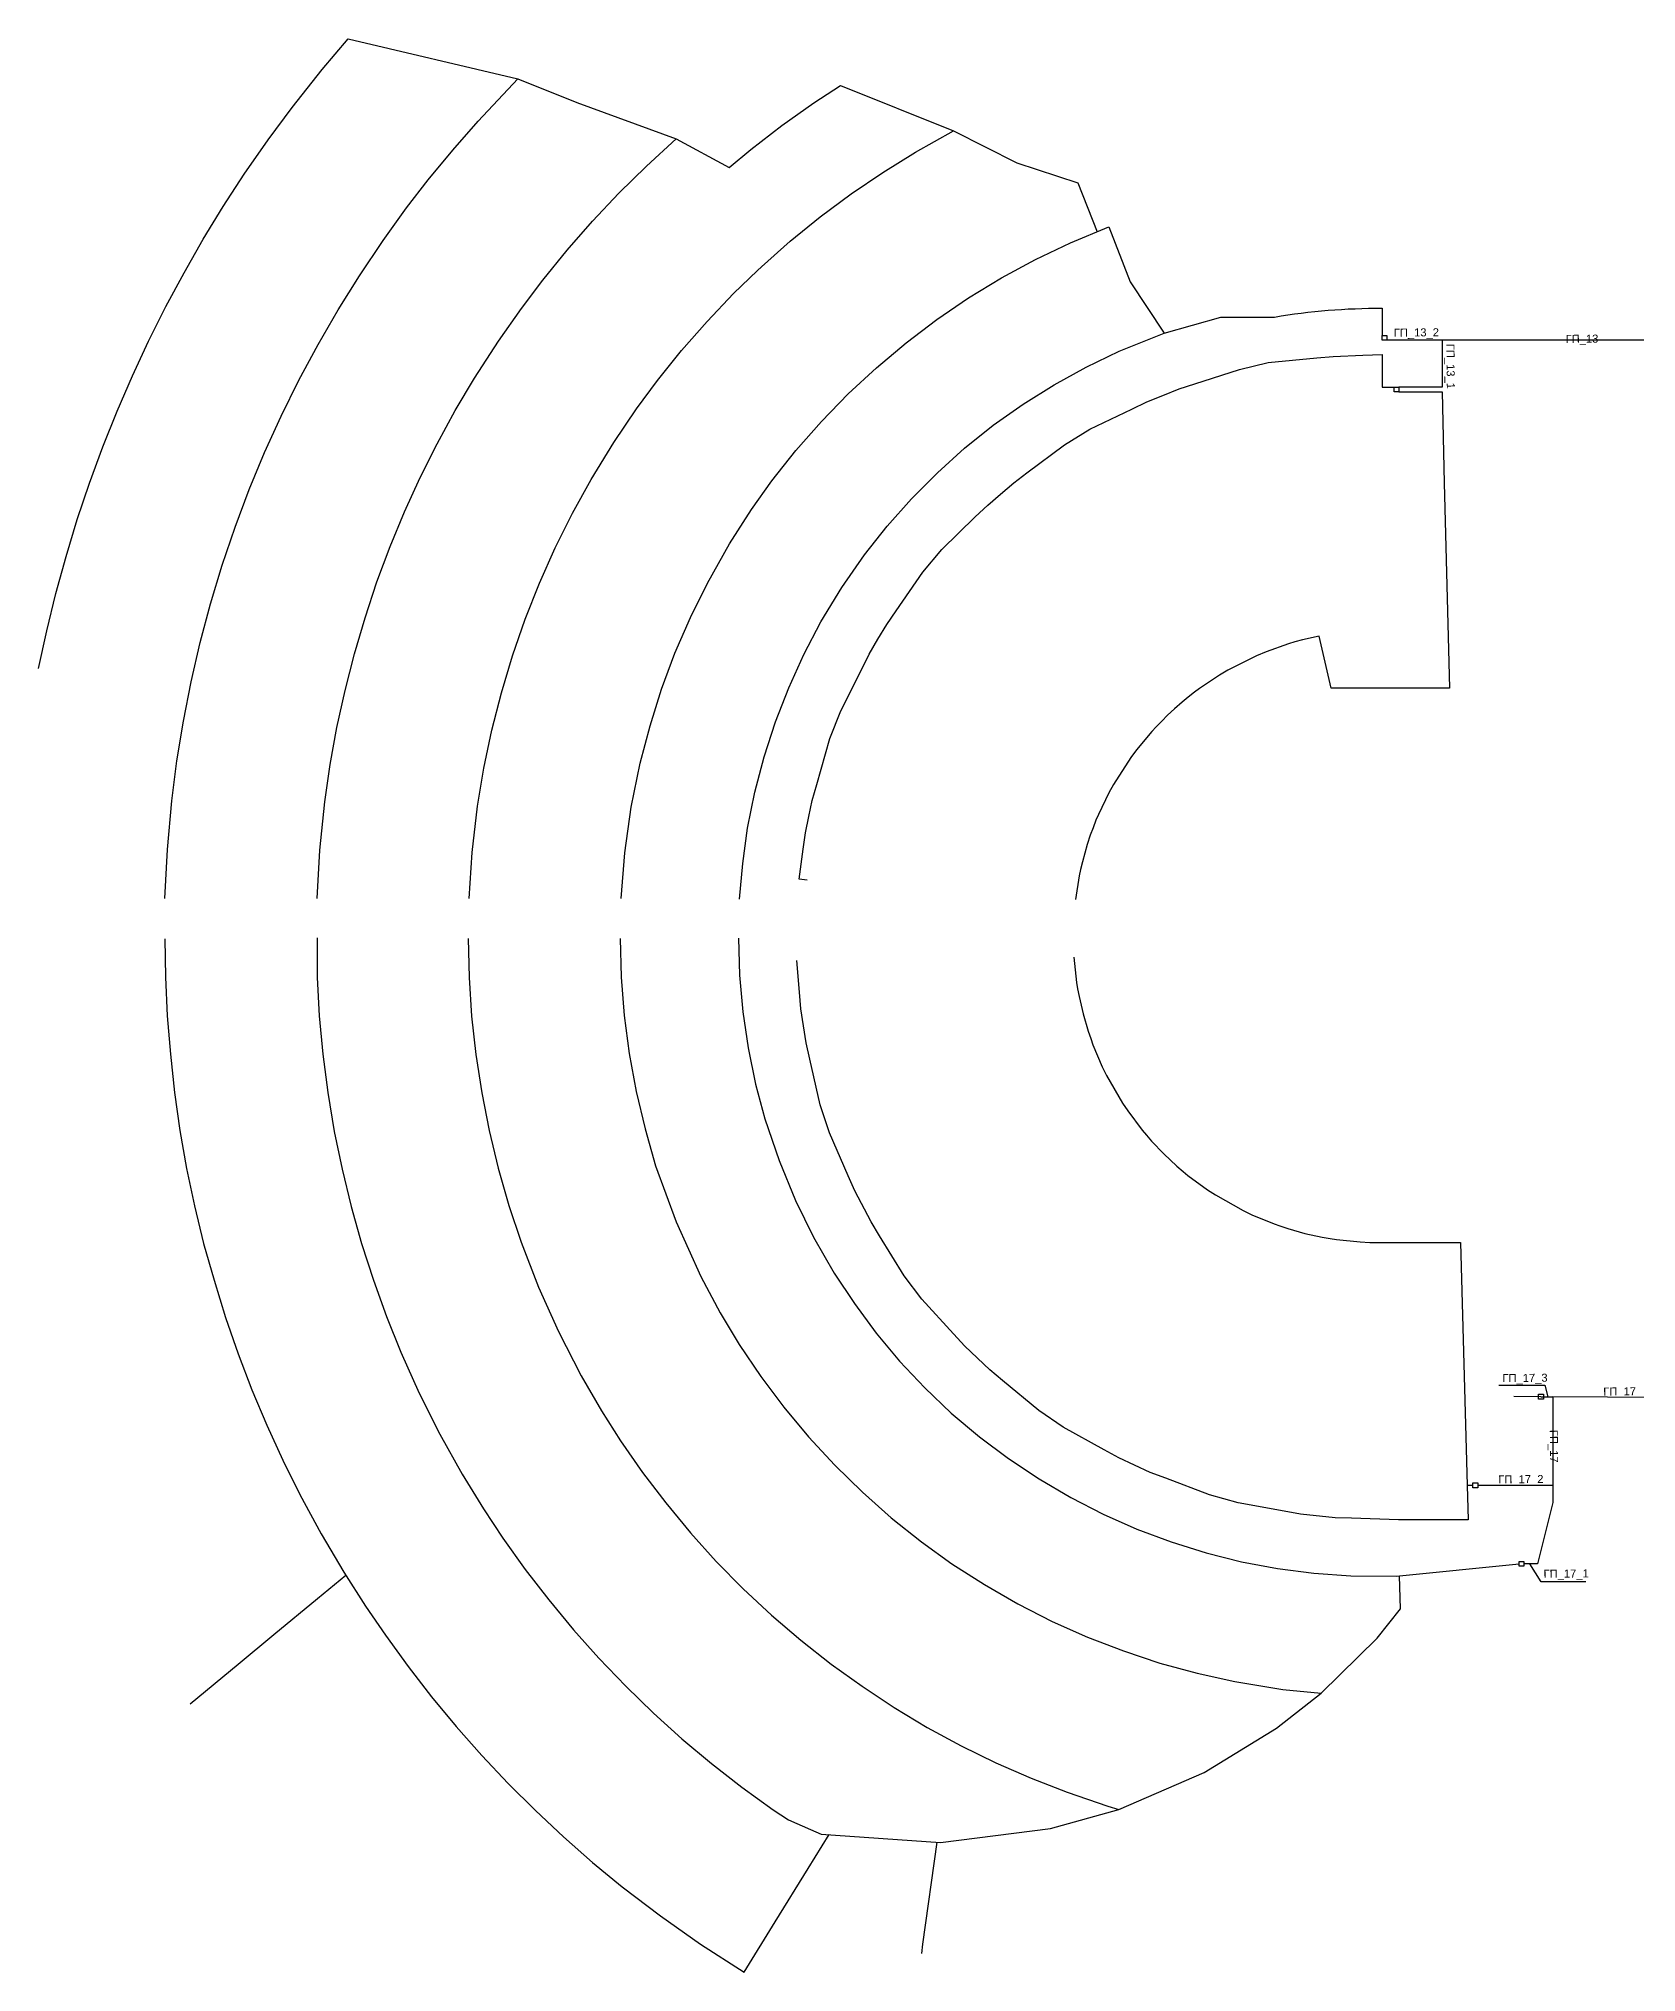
# Model space of a CAD drawing. Header units: millimetres. Extents: x 2242211 to 2245447, y 377621 to 383867.
# Drawn here: x 2242873 to 2243872, y 377621 to 378829 of the extents above; entities that cross this region are included whole.
import ezdxf

# ---------------------------------------------------------------- set-up
doc = ezdxf.new("R2010")
doc.units = ezdxf.units.MM
for name, color, linetype, lineweight in [('газ_высокий_отвод', 54, 'Continuous', 25), ('газопровод_низкий_отвод', 50, 'Continuous', 25), ('ГРПШ_0_6', 2, 'Continuous', 25), ('подписи_газ', 42, 'Continuous', 25)]:
    doc.layers.add(name, color=color, linetype=linetype, lineweight=lineweight)
doc.styles.get("Standard").update_dxf_attribs({"font": 'arial.ttf'})

msp = doc.modelspace()

# ---------------------------------------------------------------- linework, layer by layer
at = {"layer": 'газ_высокий_отвод'}
for points in [[(2243750.2, 378640.9), (2243715.7, 378640.9)], [(2243750.2, 378640.9), (2243750.2, 378611.6), (2243723.2, 378611.6)], [(2243918.3, 378640.9), (2243750.2, 378640.9)], [(2243921.9, 377980), (2243819.5, 377980.6), (2243819.5, 377914.4), (2243809.8, 377876.1)], [(2243812, 377980.6), (2243819.5, 377980.6)], [(2243819.5, 377925.2), (2243772.5, 377925.2)], [(2243809.8, 377876.1), (2243801.4, 377876.1)]]:
    msp.add_lwpolyline(points, dxfattribs=at)
at = {"layer": 'газопровод_низкий_отвод'}
for points in [[(2242873.1, 378435.7), (2242878.2, 378459.2), (2242883.9, 378482.6), (2242890.2, 378505.8), (2242897.2, 378528.8), (2242904.9, 378551.6), (2242913.2, 378574.2), (2242922.1, 378596.5), (2242931.7, 378618.6), (2242941.8, 378640.4), (2242952.6, 378661.9), (2242964, 378683.1), (2242976, 378704), (2242988.5, 378724.5), (2243001.6, 378744.6), (2243016.5, 378766.1), (2243031.5, 378786.3), (2243050.2, 378810), (2243066.5, 378829.3), (2243172.5, 378804.2)], [(2242952, 378291.9), (2242953.6, 378322.5), (2242956.3, 378353.1), (2242959.5, 378378), (2242963.6, 378402.8), (2242968.4, 378427.4), (2242974.1, 378451.9), (2242980.5, 378476.1), (2242987.8, 378500.2), (2242995.9, 378524), (2243004.7, 378547.5), (2243014.3, 378570.7), (2243024.7, 378593.5), (2243035.8, 378616), (2243047.7, 378638.2), (2243060.3, 378659.9), (2243073.6, 378681.2), (2243088.4, 378703.2), (2243103.1, 378723.6), (2243116.6, 378741.1), (2243131.9, 378759.7), (2243147.8, 378777.8), (2243172.5, 378804.2), (2243209.5, 378789.5), (2243271.5, 378766.7)], [(2243047.1, 378291.9), (2243048.8, 378322.2), (2243051.9, 378352.3), (2243055.3, 378375.7), (2243059.5, 378398.9), (2243064.6, 378421.9), (2243070.4, 378444.8), (2243077.1, 378467.4), (2243084.5, 378489.8), (2243092.8, 378511.9), (2243101.8, 378533.6), (2243111.6, 378555.1), (2243122.2, 378576.2), (2243133.5, 378596.9), (2243145.5, 378617.2), (2243160.4, 378640.2), (2243174.9, 378660.8), (2243188.2, 378678.4), (2243203.4, 378697.1), (2243219.3, 378715.2), (2243235.8, 378732.7), (2243252.9, 378749.6), (2243271.5, 378766.7), (2243304.7, 378748.9), (2243318.2, 378760.1), (2243337.6, 378775), (2243357.5, 378789.2), (2243374.2, 378800), (2243444.8, 378771.8)], [(2243142.2, 378292), (2243144.1, 378320.8), (2243147.4, 378349.6), (2243151.4, 378373.5), (2243156.3, 378397.2), (2243162.3, 378420.6), (2243169.2, 378443.7), (2243177.2, 378466.6), (2243186.1, 378489), (2243195.9, 378511.1), (2243206.7, 378532.8), (2243218.4, 378553.9), (2243232.5, 378577), (2243246.7, 378598), (2243259.8, 378615.7), (2243274.9, 378634.5), (2243290.8, 378652.6), (2243307.4, 378670), (2243322.3, 378684.4), (2243324.8, 378686.7), (2243342.8, 378702.7), (2243361.5, 378717.9), (2243380.8, 378732.3), (2243400.7, 378745.8), (2243421.2, 378758.5), (2243444.8, 378771.8), (2243484.5, 378751.7), (2243522.5, 378739.3), (2243534.7, 378708.7)], [(2243237.2, 378292), (2243239.4, 378320.5), (2243243.5, 378349), (2243249.1, 378376.5), (2243255.2, 378399.8), (2243262.4, 378422.8), (2243270.8, 378445.4), (2243280.4, 378467.5), (2243291.1, 378489.1), (2243304.9, 378513.6), (2243318.6, 378535), (2243331.4, 378553), (2243346.4, 378571.9), (2243362.3, 378590), (2243379.1, 378607.3), (2243396.7, 378623.7), (2243415.2, 378639.2), (2243434.4, 378653.8), (2243454.3, 378667.3), (2243474.9, 378679.9), (2243496.1, 378691.3), (2243517.9, 378701.7), (2243542, 378711.7), (2243555.2, 378677.4), (2243576.5, 378645.2)], [(2243348.4, 378304), (2243351, 378322.9), (2243352.4, 378333.1), (2243354.5, 378343.2), (2243356.6, 378353.3), (2243359.5, 378363.3), (2243367.6, 378392), (2243374.4, 378409.2), (2243387.5, 378435.4), (2243392.1, 378444.7), (2243397.6, 378454), (2243403.1, 378463.3), (2243409.1, 378471.8), (2243425.7, 378495.9), (2243437.6, 378510.1), (2243458.5, 378530.6), (2243466.4, 378537.8), (2243474.3, 378544.7), (2243482.5, 378551.7), (2243490.6, 378558.1), (2243514.2, 378575.6), (2243530, 378585.2), (2243556.3, 378597.9), (2243565.7, 378602.4), (2243575.7, 378606.4), (2243585.8, 378610.5), (2243595.6, 378613.6), (2243623.5, 378622.6), (2243641.5, 378626.9), (2243672, 378629.8), (2243682.2, 378630.8), (2243700.7, 378631.5), (2243712.7, 378632), (2243712.7, 378611.6), (2243720.2, 378611.6)], [(2243723.2, 378608.6), (2243723.2, 378608.6), (2243750.2, 378608.6), (2243751.6, 378551.8), (2243754.9, 378423.5), (2243680.8, 378423.5), (2243673.3, 378456), (2243662.9, 378453.6), (2243658.1, 378452.3), (2243654.3, 378451.1), (2243640.2, 378446.1), (2243634.2, 378443.6), (2243616.3, 378434.6), (2243611.1, 378431.6), (2243598.7, 378423.3), (2243595.5, 378420.9), (2243591.5, 378417.8), (2243587.7, 378414.7), (2243583, 378410.6), (2243578.5, 378406.5), (2243575, 378402.9), (2243571.5, 378399.3), (2243568.8, 378396.4), (2243559.2, 378384.9), (2243555.7, 378380.1), (2243544.8, 378363.3), (2243541.9, 378358), (2243535.4, 378344.5), (2243533.9, 378340.9), (2243532.1, 378336.2), (2243530.3, 378331.5), (2243528.4, 378325.7), (2243525.4, 378314.9), (2243524.2, 378310.1), (2243523.4, 378306.2), (2243521, 378291.4)], [(2243353.3, 378303.4), (2243348.4, 378304)], [(2242952, 378266.8), (2242952.3, 378242.8), (2242953.5, 378218.7), (2242955.4, 378194.7), (2242958, 378170.8), (2242961.4, 378147), (2242965.6, 378123.3), (2242970.6, 378099.8), (2242976.2, 378076.4), (2242982.8, 378053.4), (2242989.8, 378030.2), (2242997.7, 378007.5), (2243006.3, 377985), (2243015.7, 377962.8), (2243025.7, 377940.9), (2243036.4, 377919.4), (2243049.7, 377894.9), (2243063.8, 377871), (2243077.4, 377849.7), (2243089.8, 377831.5), (2243104, 377812), (2243118.7, 377793), (2243134.1, 377774.5), (2243150, 377756.4), (2243166.5, 377738.9), (2243183.6, 377721.9), (2243201.1, 377705.5), (2243219.2, 377689.6), (2243237.8, 377674.3), (2243261.7, 377656.1), (2243286.7, 377638.5), (2243314, 377620.9)], [(2243047.1, 378267.4), (2243047.1, 378242.7), (2243048.4, 378218.6), (2243050.7, 378194.7), (2243053.8, 378170.8), (2243057.8, 378146.4), (2243062.7, 378122.8), (2243068.4, 378099.4), (2243074.9, 378076.3), (2243082.3, 378053.4), (2243090.5, 378030.7), (2243099.5, 378008.4), (2243111, 377982.8), (2243123.9, 377957.2), (2243137.8, 377932.2), (2243151.1, 377910.6), (2243163.3, 377892.2), (2243177.2, 377872.6), (2243191.9, 377853.6), (2243207.3, 377835), (2243223.3, 377817.1), (2243240, 377799.7), (2243257.3, 377782.9), (2243275.1, 377766.8), (2243293.6, 377751.4), (2243312.6, 377736.6), (2243332.1, 377722.5), (2243341.7, 377716.1), (2243355.4, 377710.2), (2243362.1, 377707.3), (2243436.7, 377702), (2243505.5, 377710.8), (2243548.1, 377722.7)], [(2243141.6, 378266.9), (2243142.1, 378242.6), (2243143.7, 378218.5), (2243146.4, 378194.5), (2243150, 378170.6), (2243154.7, 378146.9), (2243160.3, 378123.4), (2243167, 378100.1), (2243174.6, 378077.2), (2243185.5, 378049), (2243197.9, 378021.4), (2243212.1, 377993.7), (2243224.9, 377971.7), (2243236.8, 377953.1), (2243250.5, 377933.3), (2243265.1, 377914.2), (2243280.5, 377895.6), (2243296.6, 377877.7), (2243313.5, 377860.6), (2243331.1, 377844.1), (2243349.4, 377828.4), (2243368.3, 377813.5), (2243387.7, 377799.6), (2243407.8, 377786.3), (2243428.5, 377773.9), (2243449.6, 377762.4), (2243471.3, 377751.8), (2243493.3, 377742.1), (2243515.8, 377733.4), (2243541.4, 377724.7), (2243548.1, 377722.7), (2243601.5, 377745.7), (2243646.7, 377773.5), (2243674.6, 377795.3)], [(2243236.6, 378266.9), (2243237.2, 378242.8), (2243239.1, 378218.9), (2243242.2, 378195.1), (2243246.6, 378171.4), (2243252.1, 378148.1), (2243258.7, 378125), (2243271.6, 378089.8), (2243286.9, 378055.8), (2243299.1, 378033), (2243311, 378013.3), (2243324.4, 377993.3), (2243338.9, 377974), (2243354.3, 377955.5), (2243370.7, 377937.8), (2243387.9, 377920.9), (2243406, 377904.9), (2243424.8, 377889.9), (2243443.9, 377876.2), (2243464.2, 377863.2), (2243485.1, 377851.1), (2243506.6, 377840.2), (2243528.6, 377830.4), (2243551, 377821.7), (2243573.9, 377814.1), (2243597.2, 377807.8), (2243620.7, 377802.6), (2243650.7, 377797.7), (2243674.6, 377795.3), (2243709.6, 377829.6), (2243724.3, 377848), (2243723.5, 377868.6)], [(2243310.5, 378267.1), (2243311.2, 378244), (2243313.2, 378221.2), (2243316.6, 378198.6), (2243321.2, 378176), (2243327, 378154.3), (2243335.8, 378128.2), (2243346.1, 378103.2), (2243357.3, 378080.3), (2243370.3, 378057.9), (2243382.9, 378038.8), (2243396.5, 378020.4), (2243411.2, 378002.8), (2243426.9, 377986.2), (2243443.5, 377970.4), (2243461, 377955.6), (2243479.3, 377941.9), (2243498.3, 377929.2), (2243518.1, 377917.6), (2243538.4, 377907.2), (2243559.4, 377897.9), (2243580.8, 377889.9), (2243602.7, 377883.1), (2243624.9, 377877.5), (2243647.4, 377873.3), (2243670.1, 377870.3), (2243693.1, 377868.7), (2243721.6, 377868.4), (2243798.4, 377876.1)], [(2243765.9, 377925.2), (2243766.5, 377903.6), (2243722.9, 377903.6), (2243693.6, 377904.7), (2243683.3, 377905), (2243661.8, 377907.2), (2243651.6, 377909.1), (2243622.7, 377914.2), (2243604.9, 377919.2), (2243577.5, 377929.6), (2243567.8, 377933.3), (2243548.2, 377942.4), (2243539.1, 377947.4), (2243513.4, 377961.5), (2243498.1, 377971.9), (2243475.5, 377990.7), (2243467.6, 377997.3), (2243451.9, 378012.2), (2243444.9, 378019.8), (2243425.1, 378041.5), (2243414, 378056.2), (2243398.7, 378081.2), (2243393.3, 378090), (2243383.2, 378109.2), (2243379.1, 378118.7), (2243367.4, 378145.5), (2243361.6, 378163), (2243355.1, 378191.6), (2243352.8, 378201.7), (2243349.5, 378223), (2243348.6, 378233.4), (2243346.9, 378253.3)], [(2243520.1, 378255.4), (2243521.8, 378239.5), (2243522.4, 378235.6), (2243523.4, 378230.7), (2243525.9, 378219.8), (2243529, 378209.1), (2243530.6, 378204.4), (2243532, 378200.6), (2243537.8, 378186.8), (2243540.5, 378181.4), (2243550.5, 378164.1), (2243553.8, 378159.2), (2243562.8, 378147.2), (2243565.4, 378144.1), (2243568.7, 378140.4), (2243576.4, 378132.3), (2243584.5, 378124.7), (2243588.3, 378121.4), (2243591.4, 378118.9), (2243603.5, 378110), (2243608.5, 378106.7), (2243625.9, 378096.9), (2243631.3, 378094.3), (2243645.2, 378088.6), (2243648.9, 378087.3), (2243653.7, 378085.7), (2243664.4, 378082.7), (2243675.3, 378080.3), (2243680.2, 378079.4), (2243684.2, 378078.8), (2243699.1, 378077.3), (2243705, 378077), (2243761.8, 378077), (2243765.9, 377925.2)], [(2243812, 377980.6), (2243795, 377980.7)], [(2243769.5, 377925.2), (2243765.9, 377925.2)], [(2242967.8, 377788.7), (2242997.7, 377813.4), (2243020.1, 377831.9), (2243047.3, 377854.4), (2243065, 377869.1)], [(2243314, 377620.9), (2243333.5, 377652.4), (2243354, 377685.8), (2243367.1, 377707)], [(2243425.1, 377632.7), (2243425.6, 377638.4), (2243434.7, 377702.2)]]:
    msp.add_lwpolyline(points, dxfattribs=at)
msp.add_lwpolyline([(2243311.1, 378291.6), (2243313.1, 378313.9), (2243316.2, 378335.9), (2243320.7, 378358.4), (2243326.5, 378380.5), (2243333.6, 378402.3), (2243341.9, 378423.6), (2243351.4, 378444.5), (2243361.9, 378464.8), (2243375, 378486.4), (2243389.3, 378506.7), (2243403.5, 378524.7), (2243418.6, 378541.8), (2243434.8, 378558.1), (2243451.8, 378573.4), (2243469.7, 378587.7), (2243488.3, 378600.9), (2243507.7, 378613.1), (2243527.8, 378624.1), (2243548.4, 378634), (2243576.5, 378645.2), (2243611.9, 378655.4), (2243645.5, 378655.4, -0.042913), (2243712.7, 378660.9), (2243712.7, 378643.9)], format="xyb", dxfattribs=at)
at = {"layer": 'ГРПШ_0_6'}
for points in [[(2243712.7, 378643.9), (2243715.7, 378643.9), (2243715.7, 378640.9), (2243712.7, 378640.9)], [(2243720.2, 378611.6), (2243723.2, 378611.6), (2243723.2, 378608.6), (2243720.2, 378608.6)], [(2243810.5, 377982.1), (2243813.5, 377982.1), (2243813.5, 377979.1), (2243810.5, 377979.1)], [(2243769.5, 377926.7), (2243772.5, 377926.7), (2243772.5, 377923.7), (2243769.5, 377923.7)], [(2243798.4, 377877.6), (2243801.4, 377877.6), (2243801.4, 377874.6), (2243798.4, 377874.6)]]:
    msp.add_lwpolyline(points, close=True, dxfattribs=at)
at = {"layer": 'подписи_газ'}
for points in [[(2243785.7, 377987.9), (2243814.4, 377987.9), (2243816.3, 377980.6)], [(2243840, 377864.9), (2243812.1, 377864.9), (2243805, 377876.1)]]:
    msp.add_lwpolyline(points, dxfattribs=at)

# ---------------------------------------------------------------- texts
at = {"layer": 'подписи_газ', "char_height": 5, "attachment_point": 1}
for s, insert, rotation in [('ГП_13_2', (2243720, 378648.1), 0.5959), ('ГП_13_1', (2243757.9, 378638.7), 270.5959), ('ГП_13', (2243827.4, 378644.2), 0.5959), ('ГП_17_3', (2243787.9, 377994.7), 0.5959), ('ГП_17', (2243850.9, 377986.3), 0.5959), ('ГП_17', (2243822.5, 377959.9), 270.5959), ('ГП_17_2', (2243785.3, 377931.4), 0.5959), ('ГП_17_1', (2243813.6, 377872.4), 0.5959)]:
    msp.add_mtext_dynamic_manual_height_columns(s, width=30.565, gutter_width=12.5, heights=[8.82], dxfattribs=dict(at, insert=insert, rotation=rotation))

doc.saveas('drawing.dxf')
